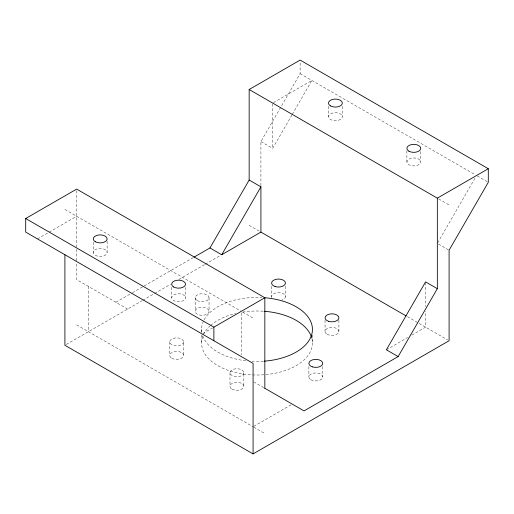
<?xml version="1.0" encoding="UTF-8"?>
<svg xmlns="http://www.w3.org/2000/svg" width="514" height="514" viewBox="0 0 514 514"><rect width="100%" height="100%" fill="white"/><g stroke="black" fill="none" stroke-linecap="round" stroke-linejoin="round"><path stroke-width="0.39" stroke-dasharray="2.57 1.93" d="M260.919 185.631L260.919 141.568L300.125 73.663L300.125 61.68M260.919 141.568L272.683 148.36L291.881 115.097M292.286 114.404L311.882 80.454L272.683 103.089M474.936 178.287L437.337 243.418L448.407 249.81M37.464 238.894L48.464 232.54M49.151 232.142L76.663 216.259M115.868 302.271L131.777 293.083M132.471 292.684L143.541 286.292M144.235 285.893L193.354 257.533M66.293 344.47L142.057 300.729M142.757 300.324L153.879 293.905M154.573 293.507L170.558 284.274M178.898 279.455L204.617 264.607M205.311 264.209L220.602 255.381M202.805 333.56L212.43 327.996M253.768 426.357L292.286 404.12M386.374 349.803L407.692 337.492M411.817 335.109L425.573 327.167L425.573 311.285M300.125 73.663L475.148 174.715M477.23 175.916L487.606 181.911M438.718 198.95L449.095 204.938M249.161 225.312L259.538 231.306M407.435 316.695L447.707 339.947M64.905 209.468L240.623 310.919M242.704 312.12L253.081 318.108M127.626 309.062L76.663 279.635L76.663 262.808M253.768 381.883L264.151 387.877M76.663 324.899L253.081 426.755M253.775 427.153L264.838 433.546M425.573 282.694L425.573 306.517M420.741 151.553L420.741 161.936A6.933 4.003 0 0 1 410.345 165.399A6.933 4.003 0 0 1 410.345 158.473A6.933 4.003 0 0 1 420.741 161.936M406.882 150.75L406.882 161.936M342.337 106.282L342.337 116.672A6.933 4.003 0 0 1 331.941 120.135A6.933 4.003 0 0 1 331.941 113.202A6.933 4.003 0 0 1 342.337 116.672M338.906 320.228L338.906 331.414M328.478 106.282L328.478 116.672M325.041 320.228L325.041 331.414M322.734 366.578L322.734 376.961M312.441 335.019L312.441 343.011M308.875 366.578L308.875 376.961M285.456 286.247L285.456 296.629M272.683 103.886L272.683 148.36M271.591 286.247L271.591 296.629M243.842 372.714A6.933 4.003 0 0 1 233.446 376.177A6.933 4.003 0 0 1 233.446 369.251A6.933 4.003 0 0 1 243.842 372.714L243.842 386.297M241.317 312.91L241.317 355.001M229.983 372.714L229.983 386.297M209.044 297.741L209.044 311.323A6.933 4.003 0 0 1 198.648 314.786A6.933 4.003 0 0 1 198.648 307.86A6.933 4.003 0 0 1 209.044 311.323M201.559 329.429L201.559 331.826M201.559 335.019L201.559 343.011M195.185 297.741L195.185 311.323M185.522 287.358L185.522 297.741A6.933 4.003 0 0 1 175.126 301.204A6.933 4.003 0 0 1 175.126 294.278A6.933 4.003 0 0 1 185.522 297.741M183.601 341.855A6.933 4.003 0 0 1 173.205 345.318A6.933 4.003 0 0 1 173.205 338.392A6.933 4.003 0 0 1 183.601 341.855L183.601 355.437M171.663 287.358L171.663 297.741M169.742 341.855L169.742 355.437M107.118 241.291L107.118 252.47A6.933 4.003 0 0 1 96.722 255.94A6.933 4.003 0 0 1 96.722 249.007A6.933 4.003 0 0 1 107.118 252.47M93.259 242.088L93.259 252.47M88.427 286.426L88.427 331.691M76.663 190.7L76.663 248.384M76.663 249.187L76.663 262.005M311.876 338.45A55.441 32.009 0 0 1 254.359 374.982A55.441 32.009 0 0 1 203.126 335.456M203.448 334.723A55.441 32.009 0 0 1 210.046 325.985M210.605 325.484A55.441 32.009 0 0 1 235.785 313.437M242.653 312.094A55.441 32.009 0 0 1 263.431 311.214M271.829 297.67A6.933 4.003 0 0 1 276.153 292.871A6.933 4.003 0 0 1 284.807 294.94A6.933 4.003 0 0 1 281.987 300.099M263.431 361.22A55.441 32.009 0 0 1 252.181 361.316M245.776 360.777A55.441 32.009 0 0 1 202.561 335.494M201.809 332.468A55.441 32.009 0 0 1 203.448 321.147M204.122 319.811A55.441 32.009 0 0 1 261.819 297.542M327.071 334.241A6.933 4.003 0 0 0 338.668 332.449A6.933 4.003 0 0 0 330.181 327.546A6.933 4.003 0 0 0 327.071 334.241M310.906 379.788A6.933 4.003 0 0 0 322.496 377.996A6.933 4.003 0 0 0 314.009 373.093A6.933 4.003 0 0 0 310.906 379.788M232.013 389.124A6.933 4.003 0 0 0 243.604 387.331A6.933 4.003 0 0 0 235.116 382.429A6.933 4.003 0 0 0 232.013 389.124M171.772 358.264A6.933 4.003 0 0 0 183.363 356.472A6.933 4.003 0 0 0 174.876 351.57A6.933 4.003 0 0 0 171.772 358.264M197.215 300.568A6.933 4.003 0 0 0 208.812 298.775A6.933 4.003 0 0 0 200.319 293.879A6.933 4.003 0 0 0 197.215 300.568"/><path stroke-width="0.77" d="M194.041 257.135L209.956 247.947L249.161 180.048L249.161 89.507L300.125 60.087L488.3 168.727L488.3 182.309L449.095 250.209L449.095 340.743L253.081 453.913L64.905 345.273L64.905 254.738M209.956 247.947L221.714 254.738L260.919 186.833L249.161 180.048M264.774 388.237L304.044 410.911L398.132 356.587L437.337 288.688L437.337 198.153L249.161 89.507M253.081 453.913L253.081 363.379L25.7 232.103L25.7 218.521L76.663 189.094L264.838 297.741L264.838 388.276M221.714 254.738L260.919 232.103L406.124 315.937M25.7 218.521L213.875 327.161L264.838 297.741M437.337 198.153L488.3 168.727M437.337 288.688L425.573 281.897L386.374 349.803L398.132 356.587M260.919 186.833L260.919 232.103M213.875 327.161L213.875 340.743M264.235 311.272A55.441 32.009 0 0 1 311.67 337.698M264.235 297.696A55.441 32.009 0 0 1 312.441 329.429A55.441 32.009 0 0 1 264.235 361.162M312.339 366.848A6.933 4.003 0 0 0 322.734 363.379A6.933 4.003 0 0 0 312.339 359.916A6.933 4.003 0 0 0 312.339 366.848M275.061 286.516A6.933 4.003 0 0 0 285.456 283.053A6.933 4.003 0 0 0 275.061 279.584A6.933 4.003 0 0 0 275.061 286.516M328.51 321.295A6.933 4.003 0 0 0 338.906 317.832A6.933 4.003 0 0 0 328.51 314.369A6.933 4.003 0 0 0 328.51 321.295M408.913 151.187A6.933 4.003 0 0 0 420.51 149.394A6.933 4.003 0 0 0 412.022 144.492A6.933 4.003 0 0 0 408.913 151.187M330.508 105.916A6.933 4.003 0 0 0 342.099 104.124A6.933 4.003 0 0 0 333.612 99.221A6.933 4.003 0 0 0 330.508 105.916M95.289 241.721A6.933 4.003 0 0 0 106.88 239.929A6.933 4.003 0 0 0 98.392 235.026A6.933 4.003 0 0 0 95.289 241.721M173.693 286.992A6.933 4.003 0 0 0 185.284 285.193A6.933 4.003 0 0 0 176.797 280.297A6.933 4.003 0 0 0 173.693 286.992"/></g></svg>
